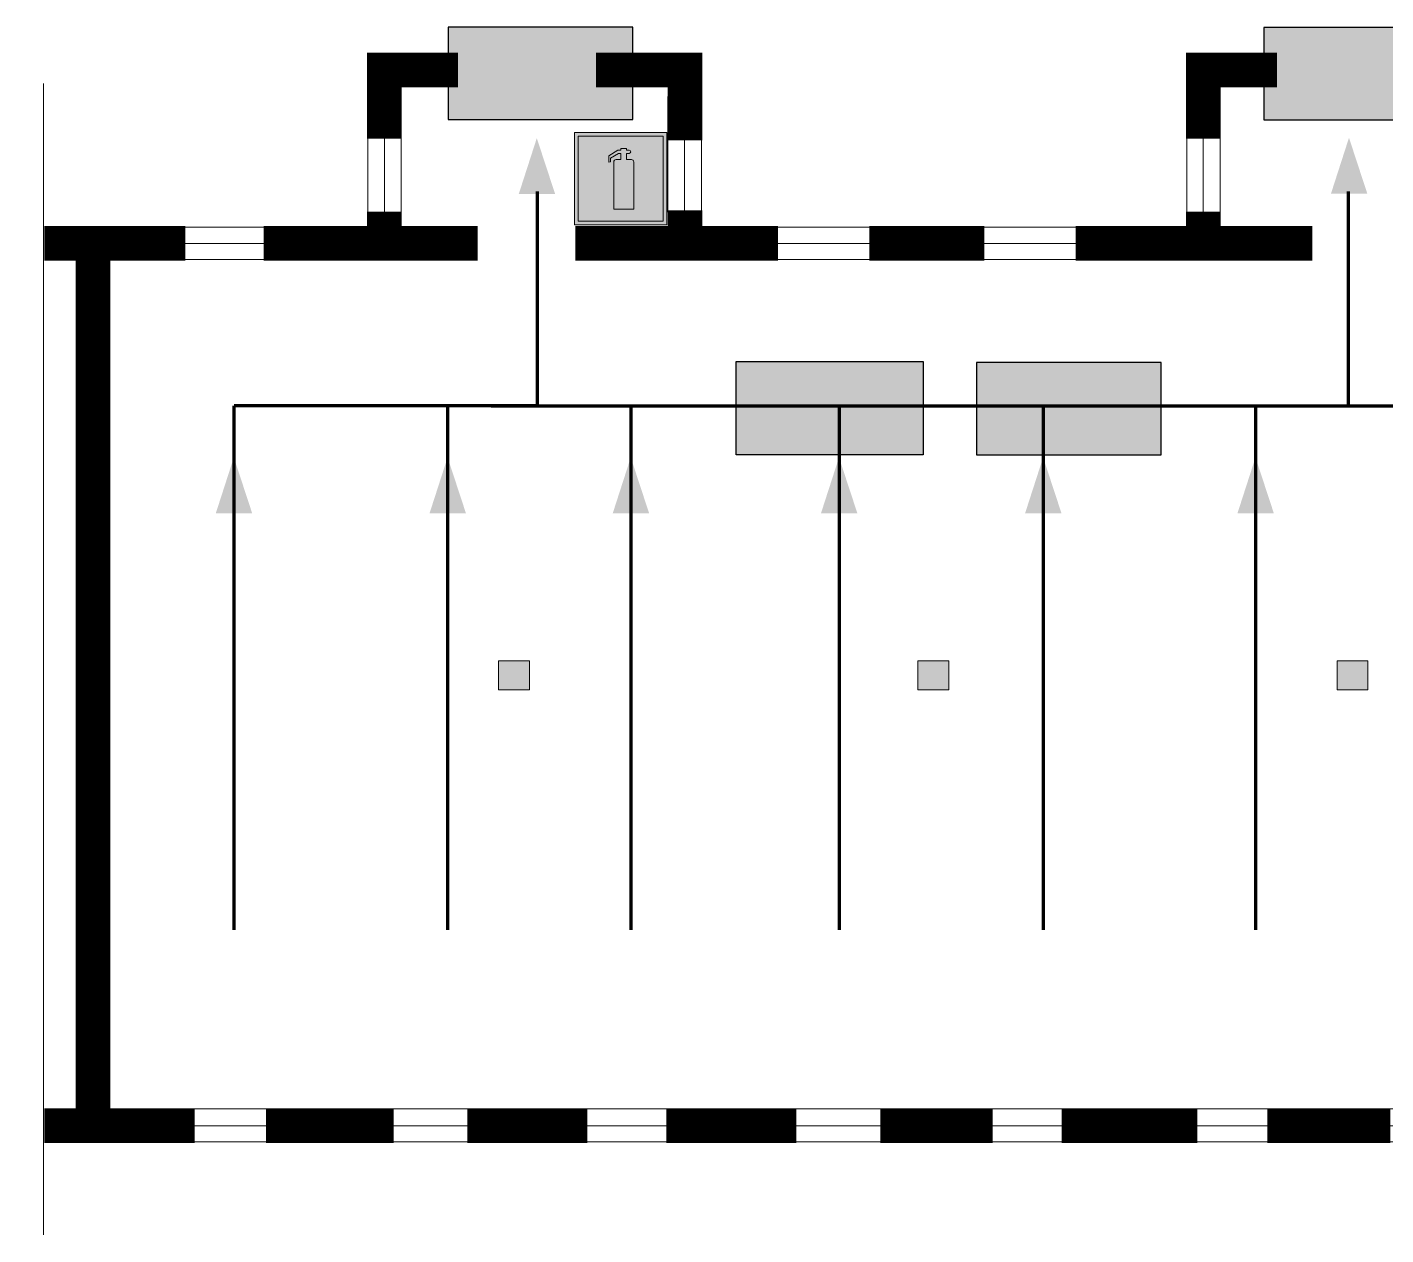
# Model space of a CAD drawing. Header units: millimetres. Extents: x 13114 to 67229, y 22859 to 38520.
# Drawn here: x 17816.3 to 17981.1, y 36082.9 to 36229.4 of the extents above; entities that cross this region are included whole.
import ezdxf

# ---------------------------------------------------------------- set-up
doc = ezdxf.new("R2010")
doc.units = ezdxf.units.MM
doc.layers.add('План_Штампы', color=7, linetype='Continuous')

# ---------------------------------------------------------------- blocks, each defined once
blk = doc.blocks.new('A$C7B4425F7')
at = {"true_color": 0xffffff}
blk.add_hatch(color=7, dxfattribs=at).paths.add_polyline_path([(0, 0), (-16, 0), (-16, -8), (0, -8)])
h = blk.add_hatch(color=126)
h.paths.add_polyline_path([(-0.2, -0.2), (-15.8, -0.2), (-15.8, -7.8), (-0.2, -7.8)])
h.paths.add_polyline_path([(-11.76, -2.03), (-11.76, -3.66), (-11.17, -3.66, -0.568275), (-11.17, -6.18), (-12.58, -6.18), (-12.58, -2.03)], flags=16)
h.paths.add_polyline_path([(-13.33, -4.12, -0.495768), (-13.59, -6.18), (-15.03, -6.18), (-15.03, -2.03), (-13.59, -2.03, -0.487973)], flags=16)
h.paths.add_polyline_path([(-10.25, -2.03), (-9.48, -2.03), (-9.48, -6.18), (-10.25, -6.18)], flags=16)
h.paths.add_polyline_path([(-13.84, -3.69), (-14.24, -3.69), (-14.24, -3.03), (-13.9, -3.03, -0.692621)], flags=0)
h.paths.add_polyline_path([(-9.15, -2.03), (-8.4, -2.03), (-8.04, -3.07), (-7.68, -2.03), (-6.93, -2.03), (-7.64, -4.1), (-6.93, -6.18), (-7.68, -6.18), (-8.04, -5.14), (-8.4, -6.18), (-9.15, -6.18), (-8.44, -4.1)], flags=16)
h.paths.add_polyline_path([(-11.76, -4.46), (-11.42, -4.46, -0.692621), (-11.36, -5.12), (-11.76, -5.12)], flags=0)
h.paths.add_polyline_path([(-13.9, -5.2), (-14.24, -5.2), (-14.24, -4.55), (-13.84, -4.55, -0.708038)], flags=0)
edge = h.paths.add_edge_path(flags=16)
edge.add_ellipse((-5.51, -4.08), major_axis=(0, 2.05), ratio=0.586184, start_angle=0, end_angle=360)
edge = h.paths.add_edge_path(flags=0)
edge.add_ellipse((-5.51, -4.08), major_axis=(0, 1.14), ratio=0.454828, start_angle=0, end_angle=360)
h.paths.add_polyline_path([(-4.13, -4.96, 0.377264), (-3.48, -4.52, 0.0555), (-3.16, -2.03), (-1.66, -2.03), (-1.66, -4.96), (-0.96, -4.96), (-0.96, -7.01), (-1.75, -7.01), (-1.75, -6.18), (-3.3, -6.18), (-3.3, -7.02), (-4.13, -7.02)], flags=16)
h.paths.add_polyline_path([(-2.73, -2.91), (-2.28, -2.91), (-2.28, -4.96), (-3.05, -4.96, 0.079136)], flags=0)
at = {"color": 126}
blk.add_lwpolyline([(-16, -8), (0, -8), (0, 0), (-16, 0)], close=True, dxfattribs=at)
blk = doc.blocks.new('A$C32E8229D')
at = {"true_color": 0xffffff}
blk.add_hatch(color=7, dxfattribs=at).paths.add_polyline_path([(0, 0), (0, -8), (16, -8), (16, 0)])
h = blk.add_hatch(color=126)
h.paths.add_polyline_path([(0.2, -0.2), (15.8, -0.2), (15.8, -7.8), (0.2, -7.8)])
h.paths.add_polyline_path([(13.49, -2.05), (12.08, -2.05), (11.37, -2.63, 0.162397), (11.29, -2.84), (11.29, -3.63), (10.35, -3.63), (10.35, -4.05), (11.68, -4.05), (11.68, -3.48), (12.26, -4.28), (11.29, -5.1), (11.29, -6.78), (11.85, -6.78), (11.85, -5.44), (12.8, -4.64), (12.8, -5.94), (14.46, -5.94), (14.46, -5.39), (13.45, -5.39), (13.45, -3.97), (12.46, -2.59), (13.15, -2.59), (13.69, -3.34), (14.18, -3)], flags=16)
h.paths.add_polyline_path([(10.74, -1.82, 1), (11.8, -1.82, 1)], flags=16)
h.paths.add_polyline_path([(9.39, -3.59), (5.99, -3.59), (6.56, -3.03), (5.91, -3.03), (5.1, -3.83), (5.91, -4.64), (6.56, -4.64), (5.99, -4.09), (9.39, -4.09)], flags=16)
h.paths.add_polyline_path([(4.29, -1.08), (1.72, -1.08), (1.72, -6.6), (4.29, -6.6)], flags=16)
at = {"color": 126}
blk.add_lwpolyline([(16, -8), (0, -8), (0, 0), (16, 0)], close=True, dxfattribs=at)
blk = doc.blocks.new('A$C3AD82952')
at = {"true_color": 0xf5f5ff}
h = blk.add_hatch(color=7, dxfattribs=at)
h.dxf.hatch_style = 1
h.paths.add_polyline_path([(8.21, 8.73, 0.414214), (7.89, 9.05), (7.22, 9.05), (7.22, 9.92), (7.59, 9.92, 1), (7.57, 10.36), (7.22, 10.36), (7.22, 10.6), (6.43, 10.6), (6.43, 10.36), (6.01, 10.36), (4.74, 9.59), (4.74, 8.69), (4.98, 8.73), (4.98, 9.26), (6.12, 9.91), (6.43, 9.91), (6.43, 9.05), (5.76, 9.05, 0.414214), (5.44, 8.73), (5.44, 2.2), (8.21, 2.2)], flags=0)
h.paths.add_polyline_path([(12.8, 12.8), (0, 12.8), (0, 0), (12.8, 0)])
h.paths.add_polyline_path([(0.51, 12.29), (12.29, 12.29), (12.29, 0.51), (0.51, 0.51)], flags=16)
h.paths.add_polyline_path([(4.74, 9.59), (6.01, 10.36), (6.43, 10.36), (6.43, 10.6), (7.22, 10.6), (7.22, 10.36), (7.59, 10.36, -0.94586), (7.59, 9.92), (7.22, 9.92), (7.22, 9.05), (7.89, 9.05, -0.414214), (8.21, 8.73), (8.21, 2.2), (5.44, 2.2), (5.44, 8.73, -0.414214), (5.76, 9.05), (6.43, 9.05), (6.43, 9.91), (6.12, 9.91), (4.98, 9.26), (4.98, 8.73), (4.74, 8.69)], flags=0)
h = blk.add_hatch(color=242)
h.dxf.hatch_style = 1
h.paths.add_polyline_path([(12.29, 12.29), (0.51, 12.29), (0.51, 0.51), (12.29, 0.51)])
h.paths.add_polyline_path([(4.74, 8.69), (4.74, 9.59), (6.01, 10.36), (6.43, 10.36), (6.43, 10.6), (7.22, 10.6), (7.22, 10.36), (7.59, 10.36, -0.94586), (7.59, 9.92), (7.22, 9.92), (7.22, 9.05), (7.89, 9.05, -0.414214), (8.21, 8.73), (8.21, 2.2), (5.44, 2.2), (5.44, 8.73, -0.414214), (5.76, 9.05), (6.43, 9.05), (6.43, 9.91), (6.12, 9.91), (4.98, 9.26), (4.98, 8.73)], flags=16)
h = blk.add_hatch(color=7, dxfattribs=at)
h.dxf.hatch_style = 1
h.paths.add_polyline_path([(8.21, 8.73, 0.414214), (7.89, 9.05), (7.22, 9.05), (7.22, 9.92), (7.59, 9.92, 1), (7.57, 10.36), (7.22, 10.36), (7.22, 10.6), (6.43, 10.6), (6.43, 10.36), (6.01, 10.36), (4.74, 9.59), (4.74, 8.69), (4.98, 8.73), (4.98, 9.26), (6.12, 9.91), (6.43, 9.91), (6.43, 9.05), (5.76, 9.05, 0.414214), (5.44, 8.73), (5.44, 2.2), (8.21, 2.2)])
at = {"color": 242, "lineweight": 5}
for p, q in [((0, 0), (0, 12.8)), ((0, 12.8), (12.8, 12.8)), ((12.8, 0), (12.8, 12.8)), ((6.01, 10.36), (4.74, 9.59)), ((4.74, 9.59), (4.74, 8.69)), ((4.98, 9.26), (6.12, 9.91)), ((6.01, 10.36), (6.43, 10.36)), ((6.12, 9.91), (6.43, 9.91)), ((7.22, 10.6), (6.43, 10.6)), ((6.43, 10.6), (6.43, 10.36)), ((6.43, 9.91), (6.43, 9.05)), ((7.22, 10.36), (7.22, 10.6)), ((7.59, 10.36), (7.22, 10.36)), ((7.22, 9.05), (7.22, 9.92)), ((7.59, 9.92), (7.22, 9.92)), ((4.74, 8.69), (4.98, 8.73)), ((4.98, 8.73), (4.98, 9.26)), ((5.44, 2.2), (5.44, 8.73)), ((5.76, 9.05), (6.43, 9.05)), ((7.89, 9.05), (7.22, 9.05)), ((8.21, 2.2), (8.21, 8.73)), ((5.44, 2.2), (8.21, 2.2)), ((0, 0), (12.8, 0))]:
    blk.add_line(p, q, dxfattribs=at)
blk.add_lwpolyline([(0.51, 12.29), (12.29, 12.29), (12.29, 0.51), (0.51, 0.51)], close=True, dxfattribs=at)
for centre, radius, start, end in [((7.58, 10.14), 0.223, 273.1875, 86.8125), ((5.76, 8.73), 0.32, 90, 180), ((7.89, 8.73), 0.32, 0, 90)]:
    blk.add_arc(centre, radius, start, end, dxfattribs=at)

msp = doc.modelspace()

# ---------------------------------------------------------------- hatches: boundary and pattern name
at = {"lineweight": 0}
h = msp.add_hatch(color=256, dxfattribs=at)
h.dxf.hatch_style = 1
h.paths.add_polyline_path([(17877.22, 36149.05), (17877.22, 36152.55), (17873.47, 36152.55), (17873.47, 36149.05)])
h = msp.add_hatch(color=256, dxfattribs=at)
h.dxf.hatch_style = 1
h.paths.add_polyline_path([(17928.09, 36149.05), (17928.09, 36152.55), (17924.34, 36152.55), (17924.34, 36149.05)])
h = msp.add_hatch(color=256, dxfattribs=at)
h.dxf.hatch_style = 1
h.paths.add_polyline_path([(17978.92, 36149.05), (17978.92, 36152.55), (17975.18, 36152.55), (17975.18, 36149.05)])

# ---------------------------------------------------------------- linework, layer by layer
at = {"lineweight": 100, "const_width": 4.2}
for points in [[(17859.62, 36215.87), (17859.62, 36224.2), (17868.54, 36224.2)], [(17885.29, 36224.2), (17896.07, 36224.2), (17896.07, 36215.67)], [(17958.96, 36215.87), (17958.96, 36224.2), (17967.88, 36224.2)], [(17859.62, 36203.17), (17859.62, 36207.01)], [(17896.07, 36207.2), (17896.07, 36203.17)], [(17958.96, 36203.17), (17958.96, 36207.01)], [(17835.47, 36203.17), (17818.39, 36203.17)], [(17870.94, 36203.17), (17844.97, 36203.17)], [(17907.37, 36203.17), (17882.79, 36203.17)], [(17932.39, 36203.17), (17918.45, 36203.17)], [(17972.17, 36203.17), (17943.48, 36203.17)], [(18003.53, 36203.17), (17982.04, 36203.17)], [(17818.39, 36096.17), (17836.61, 36096.17)], [(17845.27, 36096.17), (17860.73, 36096.17)], [(17869.7, 36096.17), (17884.23, 36096.17)], [(17893.82, 36096.17), (17909.59, 36096.17)], [(17919.8, 36096.17), (17933.41, 36096.17)], [(17941.76, 36096.17), (17958.23, 36096.17)], [(17966.74, 36096.17), (17981.65, 36096.17)]]:
    msp.add_lwpolyline(points, dxfattribs=at)
at = {"lineweight": 0}
for points in [[(17818.28, 36082.94), (17818.28, 36222.58)], [(17857.61, 36206.8), (17857.61, 36220.82)], [(17859.62, 36207.01), (17859.62, 36221.02)], [(17861.65, 36206.73), (17861.65, 36220.74)], [(17894.02, 36206.96), (17894.02, 36220.98)], [(17896.03, 36207.17), (17896.03, 36221.18)], [(17898.07, 36206.89), (17898.07, 36220.9)], [(17956.95, 36206.8), (17956.95, 36220.82)], [(17958.96, 36207.01), (17958.96, 36221.02)], [(17960.99, 36206.73), (17960.99, 36220.74)], [(17833.16, 36205.16), (17847.78, 36205.16)], [(17905.59, 36205.16), (17920.2, 36205.16)], [(17929.93, 36205.16), (17944.55, 36205.16)], [(17833.35, 36203.18), (17847.97, 36203.18)], [(17905.78, 36203.17), (17920.39, 36203.17)], [(17930.12, 36203.18), (17944.73, 36203.18)], [(17832.92, 36201.23), (17847.54, 36201.23)], [(17905.35, 36201.23), (17919.96, 36201.23)], [(17929.69, 36201.23), (17944.31, 36201.23)], [(17822.43, 36098.23), (18234.93, 36098.23)], [(17822.35, 36096.17), (18235.14, 36096.17)], [(17822.65, 36094.21), (18234.7, 36094.21)]]:
    msp.add_lwpolyline(points, dxfattribs=at)
at = {"color": 126, "lineweight": 100, "true_color": 0x008754}
for points in [[(17878.14, 36209.47), (17878.14, 36183.46), (17841.4, 36183.46)], [(17976.58, 36183.46), (17976.58, 36209.47)], [(17841.4, 36119.91), (17841.4, 36183.46)], [(17867.33, 36119.91), (17867.33, 36183.46)], [(17872.59, 36183.46), (18012.31, 36183.46)], [(17889.55, 36119.91), (17889.55, 36183.46)], [(17914.81, 36119.91), (17914.81, 36183.46)], [(17939.57, 36119.91), (17939.57, 36183.46)], [(17965.33, 36119.91), (17965.33, 36183.46)]]:
    msp.add_lwpolyline(points, dxfattribs=at)
at = {"lineweight": 0, "const_width": 4.2}
msp.add_lwpolyline([(17824.29, 36096.17), (17824.29, 36203.17)], dxfattribs=at)
at = {"lineweight": 0}
for points in [[(17873.47, 36149.05), (17877.22, 36149.05), (17877.22, 36152.55), (17873.47, 36152.55)], [(17924.34, 36149.05), (17928.09, 36149.05), (17928.09, 36152.55), (17924.34, 36152.55)], [(17975.18, 36149.05), (17978.92, 36149.05), (17978.92, 36152.55), (17975.18, 36152.55)]]:
    msp.add_lwpolyline(points, close=True, dxfattribs=at)
at = {"layer": 'План_Штампы', "color": 126, "true_color": 0x008754}
for points in [[(17880.34, 36209.15), (17875.92, 36209.16), (17878.11, 36215.94)], [(17978.86, 36209.19), (17974.44, 36209.2), (17976.63, 36215.99)], [(17843.59, 36170.43), (17839.17, 36170.44), (17841.36, 36177.22)], [(17869.52, 36170.43), (17865.1, 36170.44), (17867.29, 36177.22)], [(17891.74, 36170.43), (17887.32, 36170.44), (17889.51, 36177.22)], [(17917, 36170.43), (17912.58, 36170.44), (17914.77, 36177.22)], [(17941.76, 36170.43), (17937.34, 36170.44), (17939.53, 36177.22)], [(17967.52, 36170.43), (17963.1, 36170.44), (17965.29, 36177.22)]]:
    msp.add_solid(points, dxfattribs=at)

# ---------------------------------------------------------------- block references
at = {"xscale": 0.875, "yscale": 0.875, "zscale": 0.875}
msp.add_blockref('A$C3AD82952', (17882.68, 36205.42), dxfattribs=at)
at = {"layer": 'План_Штампы', "xscale": 1.4, "yscale": 1.4, "zscale": 1.4}
for p in [(17889.75, 36229.4), (17988.7, 36229.35)]:
    msp.add_blockref('A$C7B4425F7', p, dxfattribs=at)
at = {"layer": 'План_Штампы', "color": 126, "true_color": 0x008754, "xscale": 1.4175152427744, "yscale": 1.4175152427744, "zscale": 1.4175152427744, "rotation": 359.9978653237145}
msp.add_blockref('A$C32E8229D', (17902.28, 36188.87), dxfattribs=at)
at = {"layer": 'План_Штампы', "color": 126, "true_color": 0x008754, "xscale": -1.4, "yscale": 1.4, "zscale": 1.4}
msp.add_blockref('A$C32E8229D', (17953.85, 36188.73), dxfattribs=at)

doc.saveas('drawing.dxf')
